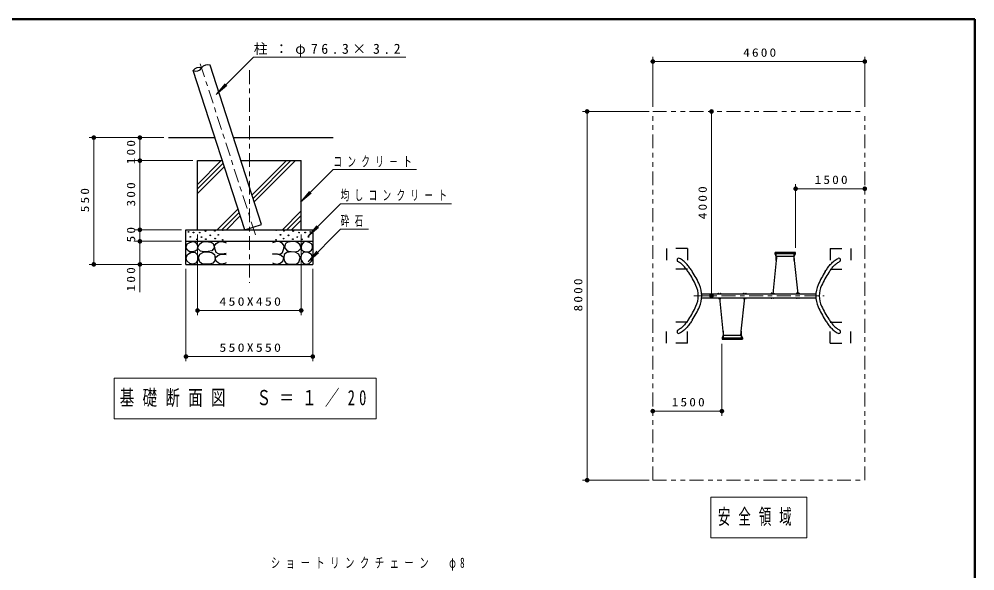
# Model space of a CAD drawing. Units: millimetres on the paper, with parts at other scales. Extents: x -365 to 0, y -19 to 257.
# Drawn here: x -207.3 to 0, y 137.3 to 257 of the extents above; entities that cross this region are included whole.
import ezdxf

# ---------------------------------------------------------------- set-up
doc = ezdxf.new("R2010")
doc.units = ezdxf.units.MM
for name, pattern in [('USER1', [4.5, 2.5, -2]), ('USER2', [6, 3, -1, 1, -1]), ('USER3', [8, 3, -1, 1, -1, 1, -1])]:
    doc.linetypes.add(name, pattern=pattern)
doc.layers.add('LY_1', color=7, linetype='Continuous', lineweight=25)
doc.styles.add('ＭＳ ゴシック', font='')
doc.styles.get('ＭＳ ゴシック').set_extended_font_data('MS Gothic')

# ---------------------------------------------------------------- blocks, each defined once
blk = doc.blocks.new('filled_dot')
at = {"color": 0, "linetype": 'Continuous', "lineweight": -2, "const_width": 1.25}
blk.add_lwpolyline([(-0.625, 0, 1), (0.625, 0, 1)], format="xyb", close=True, dxfattribs=at)

msp = doc.modelspace()

# ---------------------------------------------------------------- linework, layer by layer
at = {"layer": 'LY_1', "lineweight": 50}
for p, q in [((0, 257), (-365, 257)), ((0, 0), (0, 257))]:
    msp.add_line(p, q, dxfattribs=at)
at = {"layer": 'LY_1', "linetype": 'USER2', "lineweight": 13}
for p, q in [((-156.046, 210.194), (-168.115, 247.542)), ((-157.392, 245.917), (-157.392, 199.775)), ((-60.95, 196.968), (-32.669, 196.968))]:
    msp.add_line(p, q, dxfattribs=at)
at = {"layer": 'LY_1'}
for p, q in [((-154.775, 212.464), (-165.932, 246.989)), ((-158.406, 211.291), (-169.562, 245.816)), ((-174.957, 231.291), (-164.868, 231.291)), ((-160.859, 231.291), (-139.184, 231.291)), ((-168.642, 211.291), (-168.642, 226.291)), ((-168.642, 226.291), (-163.253, 226.291)), ((-159.243, 226.291), (-146.142, 226.291)), ((-146.142, 211.291), (-146.142, 226.291)), ((-158.406, 211.291), (-154.775, 212.464)), ((-171.142, 203.791), (-171.142, 211.291)), ((-171.142, 211.291), (-143.642, 211.291)), ((-143.642, 211.291), (-143.642, 203.791)), ((-171.142, 208.791), (-143.642, 208.791)), ((-38.905, 206.403), (-43.355, 206.403)), ((-43.355, 206.103), (-43.355, 206.403)), ((-38.905, 206.103), (-43.355, 206.103)), ((-43.089, 205.503), (-43.355, 206.103)), ((-39.172, 205.503), (-43.089, 205.503)), ((-43.081, 204.603), (-43.081, 206.003)), ((-42.993, 205.653), (-43.081, 204.603)), ((-39.268, 205.653), (-39.18, 204.603)), ((-39.18, 204.603), (-39.18, 206.003)), ((-39.172, 205.503), (-38.905, 206.103)), ((-38.905, 206.103), (-38.905, 206.403)), ((-171.142, 203.791), (-143.642, 203.791)), ((-43.081, 204.603), (-43.832, 197.413)), ((-39.18, 204.603), (-38.429, 197.413)), ((-59.266, 197.413), (-34.495, 197.413)), ((-55.675, 197.518), (-55.585, 197.518)), ((-55.675, 197.413), (-55.675, 197.518)), ((-55.585, 197.413), (-55.585, 197.518)), ((-55.175, 197.518), (-55.085, 197.518)), ((-55.175, 197.413), (-55.175, 197.518)), ((-55.085, 197.413), (-55.085, 197.518)), ((-50.175, 197.518), (-50.085, 197.518)), ((-50.175, 197.413), (-50.175, 197.518)), ((-50.085, 197.413), (-50.085, 197.518)), ((-49.675, 197.518), (-49.585, 197.518)), ((-49.675, 197.413), (-49.675, 197.518)), ((-49.585, 197.413), (-49.585, 197.518)), ((-44.175, 197.518), (-44.175, 197.413)), ((-44.085, 197.518), (-44.175, 197.518)), ((-44.085, 197.518), (-44.085, 197.413)), ((-43.675, 197.518), (-43.675, 197.413)), ((-43.585, 197.518), (-43.675, 197.518)), ((-43.585, 197.518), (-43.585, 197.413)), ((-38.675, 197.518), (-38.675, 197.413)), ((-38.585, 197.518), (-38.675, 197.518)), ((-38.585, 197.518), (-38.585, 197.413)), ((-38.175, 197.518), (-38.175, 197.413)), ((-38.085, 197.518), (-38.175, 197.518)), ((-38.085, 197.518), (-38.085, 197.413)), ((-59.266, 196.522), (-34.495, 196.522)), ((-55.675, 196.418), (-55.675, 196.522)), ((-55.675, 196.418), (-55.585, 196.418)), ((-55.585, 196.418), (-55.585, 196.522)), ((-54.581, 189.333), (-55.332, 196.522)), ((-55.175, 196.418), (-55.175, 196.522)), ((-55.175, 196.418), (-55.085, 196.418)), ((-55.085, 196.418), (-55.085, 196.522)), ((-50.68, 189.333), (-49.929, 196.522)), ((-50.175, 196.418), (-50.175, 196.522)), ((-50.175, 196.418), (-50.085, 196.418)), ((-50.085, 196.418), (-50.085, 196.522)), ((-49.675, 196.418), (-49.675, 196.522)), ((-49.675, 196.418), (-49.585, 196.418)), ((-49.585, 196.418), (-49.585, 196.522)), ((-44.175, 196.522), (-44.175, 196.418)), ((-44.085, 196.418), (-44.175, 196.418)), ((-44.085, 196.522), (-44.085, 196.418)), ((-43.675, 196.522), (-43.675, 196.418)), ((-43.585, 196.418), (-43.675, 196.418)), ((-43.585, 196.522), (-43.585, 196.418)), ((-38.675, 196.522), (-38.675, 196.418)), ((-38.585, 196.418), (-38.675, 196.418)), ((-38.585, 196.522), (-38.585, 196.418)), ((-38.175, 196.522), (-38.175, 196.418)), ((-38.085, 196.418), (-38.175, 196.418)), ((-38.085, 196.522), (-38.085, 196.418)), ((-54.493, 188.283), (-54.581, 189.333)), ((-54.581, 189.333), (-54.581, 187.933)), ((-50.768, 188.283), (-50.68, 189.333)), ((-50.68, 189.333), (-50.68, 187.933)), ((-54.589, 188.433), (-54.855, 187.833)), ((-54.855, 187.833), (-50.405, 187.833)), ((-54.855, 187.833), (-54.855, 187.533)), ((-54.855, 187.533), (-50.405, 187.533)), ((-54.589, 188.433), (-50.672, 188.433)), ((-50.672, 188.433), (-50.405, 187.833)), ((-50.405, 187.833), (-50.405, 187.533))]:
    msp.add_line(p, q, dxfattribs=at)
at = {"layer": 'LY_1', "lineweight": 13}
for p, q in [((-156.522, 248.724), (-164.587, 240.659)), ((-156.522, 248.724), (-123.447, 248.724)), ((-69.88, 237.968), (-69.88, 248.803)), ((-69.88, 247.803), (-23.88, 247.803)), ((-23.88, 237.968), (-23.88, 248.803)), ((-164.587, 240.659), (-162.659, 242.957)), ((-164.587, 240.659), (-162.289, 242.588)), ((-70.63, 236.968), (-85.123, 236.968)), ((-84.123, 156.968), (-84.123, 236.968)), ((-57.131, 236.968), (-57.131, 196.968)), ((-175.957, 231.291), (-192.142, 231.291)), ((-191.142, 203.791), (-191.142, 231.291)), ((-181.142, 226.291), (-181.142, 231.291)), ((-169.642, 226.291), (-182.142, 226.291)), ((-181.142, 211.291), (-181.142, 226.291)), ((-168.642, 221.156), (-163.508, 226.291)), ((-156.831, 218.825), (-149.365, 226.291)), ((-156.589, 218.077), (-148.375, 226.291)), ((-156.348, 217.329), (-147.385, 226.291)), ((-168.642, 220.166), (-163.073, 225.735)), ((-168.642, 219.176), (-162.831, 224.987)), ((-139.198, 224.381), (-146.269, 217.31)), ((-139.198, 224.381), (-121.152, 224.381)), ((-38.88, 207.403), (-38.88, 221.204)), ((-38.88, 220.204), (-23.88, 220.204)), ((-146.269, 217.31), (-144.341, 219.608)), ((-146.269, 217.31), (-143.971, 219.238)), ((-164.365, 211.291), (-159.861, 215.795)), ((-137.602, 216.961), (-144.673, 209.89)), ((-137.602, 216.961), (-113.576, 216.961)), ((-163.375, 211.291), (-159.619, 215.047)), ((-162.385, 211.291), (-159.378, 214.299)), ((-150.223, 211.291), (-146.142, 215.372)), ((-149.233, 211.291), (-146.142, 214.382)), ((-148.243, 211.291), (-146.142, 213.392)), ((-144.673, 209.89), (-142.745, 212.188)), ((-144.673, 209.89), (-142.375, 211.819)), ((-172.142, 211.291), (-182.142, 211.291)), ((-181.142, 208.791), (-181.142, 211.291)), ((-168.642, 210.291), (-168.642, 192.791)), ((-146.142, 210.291), (-146.142, 192.791)), ((-137.602, 211.433), (-144.673, 204.362)), ((-137.602, 211.433), (-131.576, 211.433)), ((-172.142, 208.791), (-182.142, 208.791)), ((-181.142, 197.782), (-181.142, 208.791)), ((-144.673, 204.362), (-142.745, 206.66)), ((-144.673, 204.362), (-142.375, 206.29)), ((-172.142, 203.791), (-192.142, 203.791)), ((-171.142, 202.791), (-171.142, 182.791)), ((-143.642, 202.791), (-143.642, 182.791)), ((-59.95, 196.968), (-56.131, 196.968)), ((-146.142, 193.791), (-168.642, 193.791)), ((-54.88, 186.533), (-54.88, 170.957)), ((-143.642, 183.791), (-171.142, 183.791)), ((-186.716, 179.087), (-186.716, 170.287)), ((-129.916, 179.087), (-186.716, 179.087)), ((-129.916, 170.287), (-129.916, 179.087)), ((-186.716, 170.287), (-129.916, 170.287)), ((-54.88, 171.957), (-69.88, 171.957)), ((-70.63, 156.968), (-85.123, 156.968)), ((-57.28, 153.276), (-57.28, 144.476)), ((-36.48, 153.276), (-57.28, 153.276)), ((-36.48, 144.476), (-36.48, 153.276)), ((-57.28, 144.476), (-36.48, 144.476))]:
    msp.add_line(p, q, dxfattribs=at)
at = {"layer": 'LY_1', "linetype": 'USER3', "lineweight": 13}
for p, q in [((-69.88, 236.968), (-23.88, 236.968)), ((-69.88, 156.968), (-69.88, 236.968)), ((-23.88, 156.968), (-23.88, 236.968)), ((-69.88, 156.968), (-23.88, 156.968))]:
    msp.add_line(p, q, dxfattribs=at)
at = {"layer": 'LY_1', "linetype": 'USER1'}
for p, q in [((-66.88, 207.218), (-66.88, 202.718)), ((-62.38, 207.218), (-66.88, 207.218)), ((-62.38, 207.218), (-62.38, 202.718)), ((-31.38, 207.218), (-26.88, 207.218)), ((-31.38, 207.218), (-31.38, 202.718)), ((-26.88, 207.218), (-26.88, 202.718)), ((-62.38, 202.718), (-66.88, 202.718)), ((-31.38, 202.718), (-26.88, 202.718)), ((-62.38, 191.218), (-66.88, 191.218)), ((-66.88, 186.718), (-66.88, 191.218)), ((-62.38, 186.718), (-62.38, 191.218)), ((-31.38, 186.718), (-31.38, 191.218)), ((-31.38, 191.218), (-26.88, 191.218)), ((-26.88, 186.718), (-26.88, 191.218)), ((-62.38, 186.718), (-66.88, 186.718)), ((-31.38, 186.718), (-26.88, 186.718))]:
    msp.add_line(p, q, dxfattribs=at)
at = {"layer": 'LY_1'}
for points in [[(-171.106, 207.401), (-171.061, 207.82), (-170.882, 208.253), (-170.328, 208.567), (-169.685, 208.777), (-169.132, 208.612), (-168.743, 208.074), (-168.623, 207.55), (-168.728, 206.922), (-169.147, 206.638), (-169.73, 206.489), (-170.373, 206.519), (-170.837, 206.878)], [(-167.288, 206.515), (-168.007, 206.679), (-168.623, 207.336), (-168.315, 208.138), (-167.699, 208.61), (-167.164, 208.774), (-166.26, 208.713), (-165.713, 208.589), (-165.254, 208.322), (-164.987, 207.46), (-165.562, 206.741), (-166.363, 206.597)], [(-147.497, 206.515), (-146.778, 206.679), (-146.161, 207.336), (-146.469, 208.138), (-147.086, 208.61), (-147.62, 208.774), (-148.524, 208.713), (-149.071, 208.589), (-149.53, 208.322), (-149.797, 207.46), (-149.222, 206.741), (-148.421, 206.597)], [(-143.678, 207.401), (-143.723, 207.82), (-143.903, 208.253), (-144.456, 208.567), (-145.099, 208.777), (-145.652, 208.612), (-146.041, 208.074), (-146.161, 207.55), (-146.056, 206.922), (-145.637, 206.638), (-145.054, 206.489), (-144.411, 206.519), (-143.947, 206.878)], [(-169.625, 203.827), (-170.328, 203.946), (-170.956, 204.589), (-171.121, 205.203), (-170.837, 205.935), (-170.119, 206.354), (-169.237, 206.444), (-168.728, 205.905), (-168.489, 205.113), (-168.668, 204.619), (-169.027, 204.051)], [(-166.671, 203.864), (-167.534, 203.844), (-168.109, 204.275), (-168.438, 205.179), (-168.13, 205.98), (-167.349, 206.432), (-166.507, 206.515), (-165.541, 206.391), (-164.966, 205.939), (-164.843, 205.035), (-164.994, 204.466), (-165.315, 204.029), (-165.957, 203.807)], [(-148.113, 203.864), (-147.25, 203.844), (-146.675, 204.275), (-146.346, 205.179), (-146.654, 205.98), (-147.435, 206.432), (-148.277, 206.515), (-149.243, 206.391), (-149.818, 205.939), (-149.941, 205.035), (-149.791, 204.466), (-149.469, 204.029), (-148.827, 203.807)], [(-145.159, 203.827), (-144.456, 203.946), (-143.828, 204.589), (-143.663, 205.203), (-143.947, 205.935), (-144.665, 206.354), (-145.548, 206.444), (-146.056, 205.905), (-146.295, 205.113), (-146.116, 204.619), (-145.757, 204.051)]]:
    msp.add_lwpolyline(points, close=True, dxfattribs=at)
for points in [[(-162.439, 206.145), (-162.891, 206.083), (-163.549, 206.001), (-164.122, 206.093), (-164.576, 206.391), (-164.864, 207.234), (-164.925, 207.788), (-164.596, 208.322), (-164.001, 208.651), (-163.302, 208.733), (-162.604, 208.548), (-162.439, 208.466)], [(-152.345, 206.145), (-151.893, 206.083), (-151.235, 206.001), (-150.662, 206.093), (-150.208, 206.391), (-149.921, 207.234), (-149.859, 207.788), (-150.188, 208.322), (-150.784, 208.651), (-151.482, 208.733), (-152.18, 208.548), (-152.345, 208.466)], [(-162.419, 204.111), (-162.727, 203.988), (-163.487, 203.844), (-164.083, 204.07), (-164.617, 204.522), (-164.843, 205.241), (-164.268, 205.734), (-163.508, 206.001), (-162.85, 206.001), (-162.439, 205.898)], [(-152.365, 204.111), (-152.057, 203.988), (-151.297, 203.844), (-150.701, 204.07), (-150.167, 204.522), (-149.941, 205.241), (-150.516, 205.734), (-151.277, 206.001), (-151.934, 206.001), (-152.345, 205.898)], [(-62.077, 202.02), (-62.195, 202.202), (-62.316, 202.38), (-62.441, 202.557), (-62.569, 202.731), (-62.7, 202.901), (-62.835, 203.067), (-62.973, 203.228), (-63.115, 203.385), (-63.269, 203.531), (-63.412, 203.684), (-63.567, 203.824), (-63.726, 203.955), (-63.889, 204.079), (-64.057, 204.192), (-64.23, 204.296), (-64.406, 204.386)], [(-61.312, 202.238), (-61.435, 202.432), (-61.56, 202.624), (-61.689, 202.814), (-61.823, 203.004), (-61.96, 203.19), (-62.102, 203.374), (-62.248, 203.554), (-62.4, 203.732), (-62.557, 203.905), (-62.727, 204.069), (-62.89, 204.241), (-63.067, 204.4), (-63.252, 204.554), (-63.445, 204.699), (-63.647, 204.836), (-63.858, 204.962), (-64.079, 205.076)], [(-32.449, 202.238), (-32.326, 202.432), (-32.201, 202.624), (-32.072, 202.814), (-31.938, 203.004), (-31.801, 203.19), (-31.659, 203.374), (-31.513, 203.554), (-31.361, 203.732), (-31.204, 203.905), (-31.034, 204.069), (-30.871, 204.241), (-30.693, 204.4), (-30.509, 204.554), (-30.316, 204.699), (-30.114, 204.836), (-29.903, 204.962), (-29.682, 205.076)], [(-31.684, 202.02), (-31.566, 202.202), (-31.445, 202.38), (-31.319, 202.557), (-31.192, 202.731), (-31.06, 202.901), (-30.926, 203.067), (-30.788, 203.228), (-30.646, 203.385), (-30.492, 203.531), (-30.349, 203.684), (-30.194, 203.824), (-30.035, 203.955), (-29.872, 204.079), (-29.704, 204.192), (-29.531, 204.296), (-29.355, 204.386)], [(-62.077, 191.915), (-62.195, 191.734), (-62.316, 191.555), (-62.441, 191.378), (-62.569, 191.205), (-62.7, 191.035), (-62.835, 190.869), (-62.973, 190.707), (-63.115, 190.55), (-63.269, 190.405), (-63.412, 190.252), (-63.567, 190.112), (-63.726, 189.98), (-63.889, 189.857), (-64.057, 189.743), (-64.23, 189.64), (-64.406, 189.549)], [(-61.312, 191.697), (-61.435, 191.503), (-61.56, 191.311), (-61.689, 191.121), (-61.823, 190.932), (-61.96, 190.746), (-62.102, 190.562), (-62.248, 190.381), (-62.4, 190.204), (-62.557, 190.03), (-62.727, 189.867), (-62.89, 189.695), (-63.067, 189.535), (-63.252, 189.382), (-63.445, 189.237), (-63.647, 189.1), (-63.858, 188.974), (-64.079, 188.86)], [(-32.449, 191.697), (-32.326, 191.503), (-32.201, 191.311), (-32.072, 191.121), (-31.938, 190.932), (-31.801, 190.746), (-31.659, 190.562), (-31.513, 190.381), (-31.361, 190.204), (-31.204, 190.03), (-31.034, 189.867), (-30.871, 189.695), (-30.693, 189.535), (-30.509, 189.382), (-30.316, 189.237), (-30.114, 189.1), (-29.903, 188.974), (-29.682, 188.86)], [(-31.684, 191.915), (-31.566, 191.734), (-31.445, 191.555), (-31.319, 191.378), (-31.192, 191.205), (-31.06, 191.035), (-30.926, 190.869), (-30.788, 190.707), (-30.646, 190.55), (-30.492, 190.405), (-30.349, 190.252), (-30.194, 190.112), (-30.035, 189.98), (-29.872, 189.857), (-29.704, 189.743), (-29.531, 189.64), (-29.355, 189.549)]]:
    msp.add_lwpolyline(points, dxfattribs=at)
for centre in [(-170.614, 210.834), (-170.211, 209.75), (-169.499, 210.71), (-168.167, 210.679), (-167.795, 209.719), (-166.897, 211.02), (-165.875, 210.091), (-164.884, 211.051), (-164.822, 209.378), (-164.141, 210.184), (-163.18, 211.206), (-151.604, 211.206), (-150.644, 210.184), (-149.962, 209.378), (-149.9, 211.051), (-148.909, 210.091), (-147.887, 211.02), (-146.989, 209.719), (-146.617, 210.679), (-145.285, 210.71), (-144.573, 209.75), (-144.17, 210.834), (-168.756, 209.224), (-166.835, 209.255), (-163.18, 209.131), (-151.604, 209.131), (-147.949, 209.255), (-146.029, 209.224)]:
    msp.add_circle(centre, 0.075, dxfattribs=at)
for centre, radius, start, end in [((-166.48, 245.584), 1.508, 68.68422, 147.13122), ((-168.295, 244.998), 1.508, 68.68422, 147.13122), ((-169.014, 247.221), 1.508, 248.68422, 327.13122), ((-64.242, 204.731), 0.382, 64.24052, 244.51433), ((-29.519, 204.731), 0.382, 295.48567, 115.75948), ((-77.787, 191.335), 19, 24.53811, 34.22179), ((-77.161, 191.759), 19, 23.60206, 33.47273), ((-16.6, 191.759), 19, 146.52727, 156.39794), ((-15.974, 191.335), 19, 145.77821, 155.46189), ((-65.448, 196.968), 5.436, 335.46189, 24.53811), ((-65.239, 196.968), 5.99, 336.39794, 23.60206), ((-28.521, 196.968), 5.99, 156.39794, 203.60206), ((-28.313, 196.968), 5.436, 155.46189, 204.53811), ((-77.787, 202.601), 19, 325.77821, 335.46189), ((-77.161, 202.177), 19, 326.52727, 336.39794), ((-16.6, 202.177), 19, 203.60206, 213.47273), ((-15.974, 202.601), 19, 204.53811, 214.22179), ((-64.242, 189.205), 0.382, 115.48567, 295.75948), ((-29.519, 189.205), 0.382, 244.24052, 64.51433)]:
    msp.add_arc(centre, radius, start, end, dxfattribs=at)

# ---------------------------------------------------------------- block references
at = {"layer": 'LY_1', "lineweight": 13, "xscale": 0.4, "yscale": 0.4}
for p in [(-69.88, 247.803), (-38.88, 220.204), (-168.642, 193.791), (-171.142, 183.791), (-69.88, 171.957)]:
    msp.add_blockref('filled_dot', p, dxfattribs=at)
for p, rotation in [((-23.88, 247.803), 180), ((-84.123, 236.968), 270), ((-57.131, 236.968), 270), ((-191.142, 231.291), 270), ((-181.142, 231.291), 270), ((-181.142, 226.291), 270), ((-181.142, 226.291), 90), ((-23.88, 220.204), 180), ((-181.142, 211.291), 270), ((-181.142, 211.291), 90), ((-181.142, 208.791), 270), ((-181.142, 208.791), 90), ((-191.142, 203.791), 90), ((-181.142, 203.791), 90), ((-57.131, 196.968), 90), ((-146.142, 193.791), 180), ((-143.642, 183.791), 180), ((-54.88, 171.957), 180), ((-84.123, 156.968), 90)]:
    msp.add_blockref('filled_dot', p, dxfattribs=dict(at, rotation=rotation))

# ---------------------------------------------------------------- texts
at = {"layer": 'LY_1', "style": 'ＭＳ ゴシック'}
for s, insert, char_height, attachment_point in [('\\T1.5;柱：φ76.3×3.2', (-156.447, 248.874), 2.199, 7), ('\\T1.33;\\W1.15;4600', (-46.453, 248.803), 1.833, 8), ('\\T1.64;\\W0.6;コンクリ－ト', (-139.152, 224.881), 2.199, 7), ('\\T1.33;\\W1.15;1500', (-30.959, 221.204), 1.833, 8), ('\\T1.64;\\W0.6;均しコンクリート', (-137.576, 217.461), 2.199, 7), ('\\T1.64;\\W0.6;砕石', (-137.576, 211.933), 2.199, 7), ('\\T1.32;\\W1.2;450X450', (-156.98, 194.791), 1.833, 8), ('\\T1.32;\\W1.2;550X550', (-156.98, 184.791), 1.833, 8), ('\\T1.57;\\W0.7;基礎断面図\u3000Ｓ＝１／20', (-158.316, 174.687), 3.299, 5), ('\\T1.33;\\W1.15;1500', (-61.959, 172.957), 1.833, 8), ('\\T1.64;\\W0.6;安全領域', (-46.88, 148.876), 3.299, 5), ('\\T1.61;\\W0.65;ショートリンクチェーン\u3000φ8', (-152.723, 137.369), 2.199, 7)]:
    msp.add_mtext(s, dxfattribs=dict(at, insert=insert, char_height=char_height, attachment_point=attachment_point))
at = {"layer": 'LY_1', "char_height": 1.833, "attachment_point": 8, "rotation": 90, "style": 'ＭＳ ゴシック'}
for s, insert in [('\\T1.33;\\W1.15;100', (-182.142, 228.375)), ('\\T1.33;\\W1.15;550', (-192.142, 217.956)), ('\\T1.33;\\W1.15;300', (-182.142, 219.207)), ('\\T1.33;\\W1.15;4000', (-58.131, 217.391)), ('\\T1.34;\\W1.15;50', (-182.142, 210.469)), ('\\T1.33;\\W1.15;100', (-182.142, 200.782)), ('\\T1.33;\\W1.15;8000', (-85.123, 197.391))]:
    msp.add_mtext(s, dxfattribs=dict(at, insert=insert))

doc.saveas('drawing.dxf')
